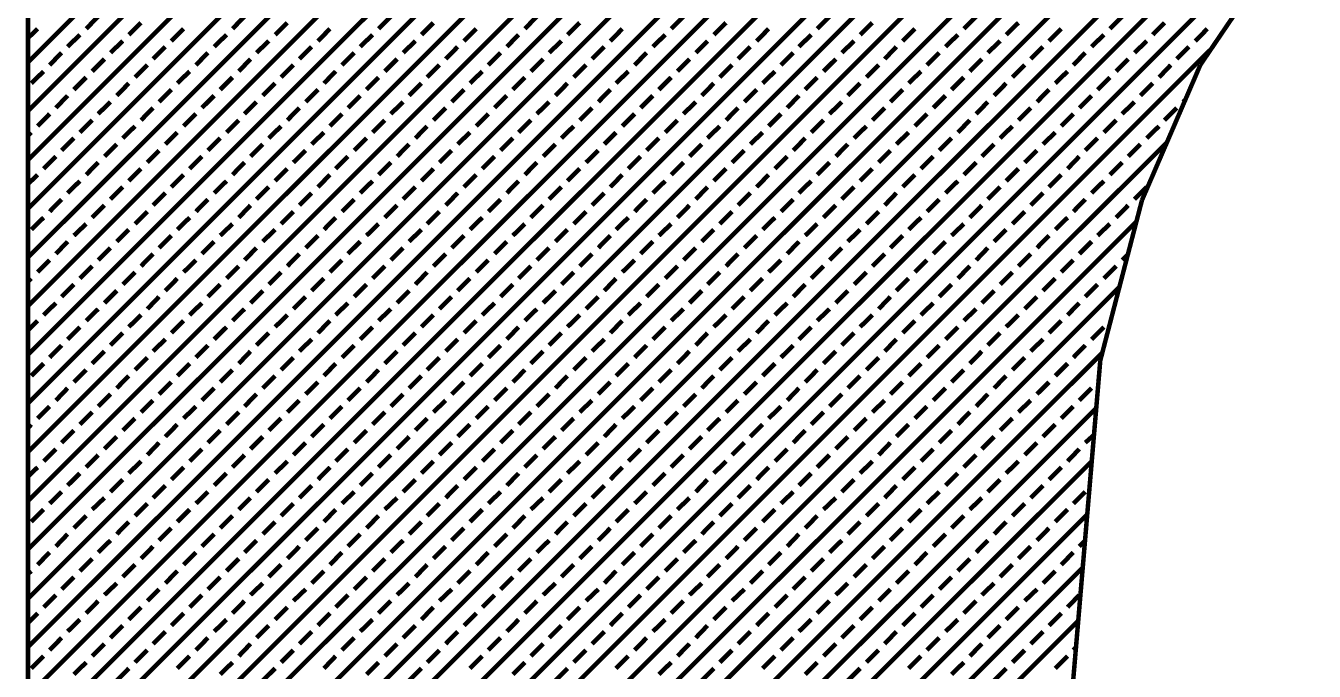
# Model space of a CAD drawing. Extents: x 2 to 176, y -19 to 159.
# Drawn here: x 102.981 to 104.073, y 118.94 to 119.487 of the extents above; entities that cross this region are included whole.
import ezdxf

# ---------------------------------------------------------------- set-up
doc = ezdxf.new("R2010")
doc.units = 0
doc.layers.add('BG_SILKSCREEN_TOP', color=7, linetype='CONTINUOUS')

msp = doc.modelspace()

# ---------------------------------------------------------------- linework, layer by layer
at = {"layer": 'BG_SILKSCREEN_TOP', "const_width": 0.00381}
for points in [[(102.983284, 118.83644), (104.604058, 120.457214)], [(102.983284, 118.795292), (104.645206, 120.45696)], [(102.983284, 118.75389), (104.683814, 120.45442)], [(102.983284, 118.712742), (104.722168, 120.451626)], [(102.983284, 118.877842), (104.557068, 120.451372)], [(102.983284, 118.671086), (104.760522, 120.448324)], [(102.983284, 118.91899), (104.510078, 120.445784)], [(102.983284, 118.629938), (104.79405, 120.440704)], [(102.983284, 118.960392), (104.462834, 120.439942)], [(102.983284, 119.00154), (104.415844, 120.434354)], [(102.983284, 118.589044), (104.827832, 120.433338)], [(102.983284, 119.043196), (104.368854, 120.428512)], [(102.983284, 118.547388), (104.861614, 120.425718)], [(102.983284, 118.50624), (104.894126, 120.417336)], [(102.983284, 119.084344), (104.297988, 120.399048)], [(102.983284, 119.125746), (104.226868, 120.369076)], [(102.983284, 119.455946), (103.726996, 120.199912)], [(102.983284, 119.414798), (103.745538, 120.176798)], [(102.983284, 119.373142), (103.758492, 120.148604)], [(102.983284, 119.331994), (103.769414, 120.11787)], [(102.983284, 119.290592), (103.779828, 120.087136)], [(102.983284, 119.249444), (103.789988, 120.056402)], [(102.983284, 119.208296), (103.800148, 120.024906)], [(102.983284, 119.166894), (103.805228, 119.989092)], [(102.983284, 119.959374), (102.983284, 117.952774)], [(103.976424, 119.453914), (104.039162, 119.54637)], [(103.03256, 119.484394), (103.04272, 119.494808)], [(103.068628, 119.479314), (103.079042, 119.489474)], [(103.156512, 119.484394), (103.166672, 119.494808)], [(103.19258, 119.479314), (103.202994, 119.489474)], [(103.28021, 119.484394), (103.290624, 119.494808)], [(103.316532, 119.479314), (103.326692, 119.489474)], [(103.404162, 119.484394), (103.414322, 119.494808)], [(103.44023, 119.479314), (103.450644, 119.489474)], [(103.528114, 119.484394), (103.538528, 119.494808)], [(103.564182, 119.479314), (103.574596, 119.489474)], [(103.651812, 119.484394), (103.662226, 119.494808)], [(103.688134, 119.479314), (103.698548, 119.489474)], [(103.776018, 119.484394), (103.786432, 119.494808)], [(103.811832, 119.479314), (103.822246, 119.489474)], [(103.899716, 119.484394), (103.91013, 119.494808)], [(103.936038, 119.479314), (103.945944, 119.489474)], [(102.983284, 119.47652), (102.991412, 119.484394)], [(103.016812, 119.469154), (103.027226, 119.479314)], [(103.104696, 119.47398), (103.11511, 119.484394)], [(103.141018, 119.469154), (103.151432, 119.479314)], [(103.228902, 119.47398), (103.239062, 119.484394)], [(103.264716, 119.469154), (103.27513, 119.479314)], [(103.3526, 119.47398), (103.363014, 119.484394)], [(103.388922, 119.469154), (103.398828, 119.479314)], [(103.476552, 119.47398), (103.486712, 119.484394)], [(103.51262, 119.469154), (103.523034, 119.479314)], [(103.600504, 119.47398), (103.610664, 119.484394)], [(103.636318, 119.469154), (103.646732, 119.479314)], [(103.724202, 119.47398), (103.734616, 119.484394)], [(103.760524, 119.469154), (103.770938, 119.479314)], [(103.848154, 119.47398), (103.858568, 119.484394)], [(103.884222, 119.469154), (103.894636, 119.479314)], [(103.972106, 119.47398), (103.982266, 119.484394)], [(103.053134, 119.464074), (103.063548, 119.47398)], [(103.089202, 119.45874), (103.099616, 119.469154)], [(103.176832, 119.464074), (103.187246, 119.47398)], [(103.213154, 119.45874), (103.223568, 119.469154)], [(103.301038, 119.464074), (103.311452, 119.47398)], [(103.337106, 119.45874), (103.347266, 119.469154)], [(103.424736, 119.464074), (103.43515, 119.47398)], [(103.461058, 119.45874), (103.471472, 119.469154)], [(103.548942, 119.464074), (103.558848, 119.47398)], [(103.584756, 119.45874), (103.59517, 119.469154)], [(103.67264, 119.464074), (103.683054, 119.47398)], [(103.708962, 119.45874), (103.718868, 119.469154)], [(103.796338, 119.464074), (103.806752, 119.47398)], [(103.83266, 119.45874), (103.843074, 119.469154)], [(103.920544, 119.464074), (103.930958, 119.47398)], [(103.956358, 119.45874), (103.966772, 119.469154)], [(102.983284, 118.464838), (103.984552, 119.46636)], [(103.001572, 119.45366), (103.011732, 119.464074)], [(103.03764, 119.448326), (103.048054, 119.45874)], [(103.125524, 119.45366), (103.135684, 119.464074)], [(103.161846, 119.448326), (103.171752, 119.45874)], [(103.249222, 119.45366), (103.259636, 119.464074)], [(103.285544, 119.448326), (103.295958, 119.45874)], [(103.373174, 119.45366), (103.383588, 119.464074)], [(103.409242, 119.448326), (103.419656, 119.45874)], [(103.497126, 119.45366), (103.507286, 119.464074)], [(103.533448, 119.448326), (103.543608, 119.45874)], [(103.621078, 119.45366), (103.631492, 119.464074)], [(103.657146, 119.448326), (103.66756, 119.45874)], [(103.744776, 119.45366), (103.75519, 119.464074)], [(103.781098, 119.448326), (103.791258, 119.45874)], [(103.868728, 119.45366), (103.878888, 119.464074)], [(103.90505, 119.448326), (103.91521, 119.45874)], [(102.986078, 119.438166), (102.996492, 119.448326)], [(103.073962, 119.443246), (103.084376, 119.45366)], [(103.109776, 119.438166), (103.12019, 119.448326)], [(103.19766, 119.443246), (103.208074, 119.45366)], [(103.233982, 119.438166), (103.243888, 119.448326)], [(103.321358, 119.443246), (103.331772, 119.45366)], [(103.35768, 119.438166), (103.368094, 119.448326)], [(103.445564, 119.443246), (103.455978, 119.45366)], [(103.481378, 119.438166), (103.491792, 119.448326)], [(103.569262, 119.443246), (103.579676, 119.45366)], [(103.605584, 119.438166), (103.615998, 119.448326)], [(103.693468, 119.443246), (103.703882, 119.45366)], [(103.729282, 119.438166), (103.739696, 119.448326)], [(103.817166, 119.443246), (103.82758, 119.45366)], [(103.853488, 119.438166), (103.863902, 119.448326)], [(103.926894, 119.339106), (103.976424, 119.453914)], [(103.941372, 119.443246), (103.951278, 119.45366)], [(103.022146, 119.432832), (103.03256, 119.443246)], [(103.058468, 119.427752), (103.068628, 119.438166)], [(103.146098, 119.432832), (103.156512, 119.443246)], [(103.182166, 119.427752), (103.19258, 119.438166)], [(103.27005, 119.432832), (103.28021, 119.443246)], [(103.306118, 119.427752), (103.316532, 119.438166)], [(103.394002, 119.432832), (103.404162, 119.443246)], [(103.43007, 119.427752), (103.44023, 119.438166)], [(103.5177, 119.432832), (103.528114, 119.443246)], [(103.554022, 119.427752), (103.564182, 119.438166)], [(103.641652, 119.432832), (103.651812, 119.443246)], [(103.67772, 119.427752), (103.688134, 119.438166)], [(103.765604, 119.432832), (103.776018, 119.443246)], [(103.801672, 119.427752), (103.811832, 119.438166)], [(103.889302, 119.432832), (103.899716, 119.443246)], [(103.925624, 119.427752), (103.936038, 119.438166)], [(103.006906, 119.417338), (103.016812, 119.427752)], [(103.094282, 119.422418), (103.104696, 119.432832)], [(103.130604, 119.417338), (103.141018, 119.427752)], [(103.218488, 119.422418), (103.228902, 119.432832)], [(103.254302, 119.417338), (103.264716, 119.427752)], [(103.342186, 119.422418), (103.3526, 119.432832)], [(103.378508, 119.417338), (103.388922, 119.427752)], [(103.466392, 119.422418), (103.476552, 119.432832)], [(103.502206, 119.417338), (103.51262, 119.427752)], [(103.59009, 119.422418), (103.600504, 119.432832)], [(103.626412, 119.417338), (103.636318, 119.427752)], [(103.713788, 119.422418), (103.724202, 119.432832)], [(103.75011, 119.417338), (103.760524, 119.427752)], [(103.837994, 119.422418), (103.848154, 119.432832)], [(103.873808, 119.417338), (103.884222, 119.427752)], [(103.961692, 119.422418), (103.963978, 119.42445)], [(103.04272, 119.412258), (103.053134, 119.422418)], [(103.079042, 119.406924), (103.089202, 119.417338)], [(103.166672, 119.412258), (103.176832, 119.422418)], [(103.202994, 119.406924), (103.213154, 119.417338)], [(103.290624, 119.412258), (103.301038, 119.422418)], [(103.326692, 119.406924), (103.337106, 119.417338)], [(103.414322, 119.412258), (103.424736, 119.422418)], [(103.450644, 119.406924), (103.461058, 119.417338)], [(103.538528, 119.412258), (103.548942, 119.422418)], [(103.574596, 119.406924), (103.584756, 119.417338)], [(103.662226, 119.412258), (103.67264, 119.422418)], [(103.698548, 119.406924), (103.708962, 119.417338)], [(103.786432, 119.412258), (103.796338, 119.422418)], [(103.822246, 119.406924), (103.83266, 119.417338)], [(103.91013, 119.412258), (103.920544, 119.422418)], [(103.945944, 119.406924), (103.956358, 119.417338)], [(102.991412, 119.401844), (103.001572, 119.412258)], [(103.027226, 119.39651), (103.03764, 119.406924)], [(103.063548, 119.391684), (103.073962, 119.401844)], [(103.11511, 119.401844), (103.125524, 119.412258)], [(103.151432, 119.39651), (103.161846, 119.406924)], [(103.187246, 119.391684), (103.19766, 119.401844)], [(103.239062, 119.401844), (103.249222, 119.412258)], [(103.27513, 119.39651), (103.285544, 119.406924)], [(103.311452, 119.391684), (103.321358, 119.401844)], [(103.363014, 119.401844), (103.373174, 119.412258)], [(103.398828, 119.39651), (103.409242, 119.406924)], [(103.43515, 119.391684), (103.445564, 119.401844)], [(103.486712, 119.401844), (103.497126, 119.412258)], [(103.523034, 119.39651), (103.533448, 119.406924)], [(103.558848, 119.391684), (103.569262, 119.401844)], [(103.610664, 119.401844), (103.621078, 119.412258)], [(103.646732, 119.39651), (103.657146, 119.406924)], [(103.683054, 119.391684), (103.693468, 119.401844)], [(103.734616, 119.401844), (103.744776, 119.412258)], [(103.770938, 119.39651), (103.781098, 119.406924)], [(103.806752, 119.391684), (103.817166, 119.401844)], [(103.858568, 119.401844), (103.868728, 119.412258)], [(103.894636, 119.39651), (103.90505, 119.406924)], [(103.930958, 119.391684), (103.941372, 119.401844)], [(102.983284, 119.39397), (102.986078, 119.39651)], [(103.011732, 119.38127), (103.022146, 119.391684)], [(103.099616, 119.386604), (103.109776, 119.39651)], [(103.135684, 119.38127), (103.146098, 119.391684)], [(103.223568, 119.386604), (103.233982, 119.39651)], [(103.259636, 119.38127), (103.27005, 119.391684)], [(103.347266, 119.386604), (103.35768, 119.39651)], [(103.383588, 119.38127), (103.394002, 119.391684)], [(103.471472, 119.386604), (103.481378, 119.39651)], [(103.507286, 119.38127), (103.5177, 119.391684)], [(103.59517, 119.386604), (103.605584, 119.39651)], [(103.631492, 119.38127), (103.641652, 119.391684)], [(103.718868, 119.386604), (103.729282, 119.39651)], [(103.75519, 119.38127), (103.765604, 119.391684)], [(103.843074, 119.386604), (103.853488, 119.39651)], [(103.878888, 119.38127), (103.889302, 119.391684)], [(102.983284, 118.42369), (103.947976, 119.388128)], [(103.048054, 119.37619), (103.058468, 119.386604)], [(103.084376, 119.37111), (103.094282, 119.38127)], [(103.171752, 119.37619), (103.182166, 119.386604)], [(103.208074, 119.37111), (103.218488, 119.38127)], [(103.295958, 119.37619), (103.306118, 119.386604)], [(103.331772, 119.37111), (103.342186, 119.38127)], [(103.419656, 119.37619), (103.43007, 119.386604)], [(103.455978, 119.37111), (103.466392, 119.38127)], [(103.543608, 119.37619), (103.554022, 119.386604)], [(103.579676, 119.37111), (103.59009, 119.38127)], [(103.66756, 119.37619), (103.67772, 119.386604)], [(103.703882, 119.37111), (103.713788, 119.38127)], [(103.791258, 119.37619), (103.801672, 119.386604)], [(103.82758, 119.37111), (103.837994, 119.38127)], [(103.91521, 119.37619), (103.925624, 119.386604)], [(102.996492, 119.365776), (103.006906, 119.37619)], [(103.03256, 119.360696), (103.04272, 119.37111)], [(103.12019, 119.365776), (103.130604, 119.37619)], [(103.156512, 119.360696), (103.166672, 119.37111)], [(103.243888, 119.365776), (103.254302, 119.37619)], [(103.28021, 119.360696), (103.290624, 119.37111)], [(103.368094, 119.365776), (103.378508, 119.37619)], [(103.404162, 119.360696), (103.414322, 119.37111)], [(103.491792, 119.365776), (103.502206, 119.37619)], [(103.528114, 119.360696), (103.538528, 119.37111)], [(103.615998, 119.365776), (103.626412, 119.37619)], [(103.651812, 119.360696), (103.662226, 119.37111)], [(103.739696, 119.365776), (103.75011, 119.37619)], [(103.776018, 119.360696), (103.786432, 119.37111)], [(103.863902, 119.365776), (103.873808, 119.37619)], [(103.899716, 119.360696), (103.91013, 119.37111)], [(102.983284, 119.352822), (102.991412, 119.360696)], [(103.068628, 119.355362), (103.079042, 119.365776)], [(103.104696, 119.350282), (103.11511, 119.360696)], [(103.19258, 119.355362), (103.202994, 119.365776)], [(103.228902, 119.350282), (103.239062, 119.360696)], [(103.316532, 119.355362), (103.326692, 119.365776)], [(103.3526, 119.350282), (103.363014, 119.360696)], [(103.44023, 119.355362), (103.450644, 119.365776)], [(103.476552, 119.350282), (103.486712, 119.360696)], [(103.564182, 119.355362), (103.574596, 119.365776)], [(103.600504, 119.350282), (103.610664, 119.360696)], [(103.688134, 119.355362), (103.698548, 119.365776)], [(103.724202, 119.350282), (103.734616, 119.360696)], [(103.811832, 119.355362), (103.822246, 119.365776)], [(103.848154, 119.350282), (103.858568, 119.360696)], [(103.016812, 119.345202), (103.027226, 119.355362)], [(103.053134, 119.339868), (103.063548, 119.350282)], [(103.141018, 119.345202), (103.151432, 119.355362)], [(103.176832, 119.339868), (103.187246, 119.350282)], [(103.264716, 119.345202), (103.27513, 119.355362)], [(103.301038, 119.339868), (103.311452, 119.350282)], [(103.388922, 119.345202), (103.398828, 119.355362)], [(103.424736, 119.339868), (103.43515, 119.350282)], [(103.51262, 119.345202), (103.523034, 119.355362)], [(103.548942, 119.339868), (103.558848, 119.350282)], [(103.636318, 119.345202), (103.646732, 119.355362)], [(103.67264, 119.339868), (103.683054, 119.350282)], [(103.760524, 119.345202), (103.770938, 119.355362)], [(103.796338, 119.339868), (103.806752, 119.350282)], [(103.884222, 119.345202), (103.894636, 119.355362)], [(103.920544, 119.339868), (103.930958, 119.350282)], [(103.001572, 119.329454), (103.011732, 119.339868)], [(103.089202, 119.334788), (103.099616, 119.345202)], [(103.125524, 119.329454), (103.135684, 119.339868)], [(103.213154, 119.334788), (103.223568, 119.345202)], [(103.249222, 119.329454), (103.259636, 119.339868)], [(103.337106, 119.334788), (103.347266, 119.345202)], [(103.373174, 119.329454), (103.383588, 119.339868)], [(103.461058, 119.334788), (103.471472, 119.345202)], [(103.497126, 119.329454), (103.507286, 119.339868)], [(103.584756, 119.334788), (103.59517, 119.345202)], [(103.621078, 119.329454), (103.631492, 119.339868)], [(103.708962, 119.334788), (103.718868, 119.345202)], [(103.744776, 119.329454), (103.75519, 119.339868)], [(103.83266, 119.334788), (103.843074, 119.345202)], [(103.868728, 119.329454), (103.878888, 119.339868)], [(103.891588, 119.203216), (103.926894, 119.339106)], [(103.03764, 119.324374), (103.048054, 119.334788)], [(103.073962, 119.31904), (103.084376, 119.329454)], [(103.161846, 119.324374), (103.171752, 119.334788)], [(103.19766, 119.31904), (103.208074, 119.329454)], [(103.285544, 119.324374), (103.295958, 119.334788)], [(103.321358, 119.31904), (103.331772, 119.329454)], [(103.409242, 119.324374), (103.419656, 119.334788)], [(103.445564, 119.31904), (103.455978, 119.329454)], [(103.533448, 119.324374), (103.543608, 119.334788)], [(103.569262, 119.31904), (103.579676, 119.329454)], [(103.657146, 119.324374), (103.66756, 119.334788)], [(103.693468, 119.31904), (103.703882, 119.329454)], [(103.781098, 119.324374), (103.791258, 119.334788)], [(103.817166, 119.31904), (103.82758, 119.329454)], [(103.90505, 119.324374), (103.91521, 119.334788)], [(102.983284, 118.382288), (103.922322, 119.321072)], [(102.986078, 119.314214), (102.996492, 119.324374)], [(103.022146, 119.309134), (103.03256, 119.31904)], [(103.058468, 119.304054), (103.068628, 119.314214)], [(103.109776, 119.314214), (103.12019, 119.324374)], [(103.146098, 119.309134), (103.156512, 119.31904)], [(103.182166, 119.304054), (103.19258, 119.314214)], [(103.233982, 119.314214), (103.243888, 119.324374)], [(103.27005, 119.309134), (103.28021, 119.31904)], [(103.306118, 119.304054), (103.316532, 119.314214)], [(103.35768, 119.314214), (103.368094, 119.324374)], [(103.394002, 119.309134), (103.404162, 119.31904)], [(103.43007, 119.304054), (103.44023, 119.314214)], [(103.481378, 119.314214), (103.491792, 119.324374)], [(103.5177, 119.309134), (103.528114, 119.31904)], [(103.554022, 119.304054), (103.564182, 119.314214)], [(103.605584, 119.314214), (103.615998, 119.324374)], [(103.641652, 119.309134), (103.651812, 119.31904)], [(103.67772, 119.304054), (103.688134, 119.314214)], [(103.729282, 119.314214), (103.739696, 119.324374)], [(103.765604, 119.309134), (103.776018, 119.31904)], [(103.801672, 119.304054), (103.811832, 119.314214)], [(103.853488, 119.314214), (103.863902, 119.324374)], [(103.889302, 119.309134), (103.899716, 119.31904)], [(103.006906, 119.29364), (103.016812, 119.304054)], [(103.094282, 119.29872), (103.104696, 119.309134)], [(103.130604, 119.29364), (103.141018, 119.304054)], [(103.218488, 119.29872), (103.228902, 119.309134)], [(103.254302, 119.29364), (103.264716, 119.304054)], [(103.342186, 119.29872), (103.3526, 119.309134)], [(103.378508, 119.29364), (103.388922, 119.304054)], [(103.466392, 119.29872), (103.476552, 119.309134)], [(103.502206, 119.29364), (103.51262, 119.304054)], [(103.59009, 119.29872), (103.600504, 119.309134)], [(103.626412, 119.29364), (103.636318, 119.304054)], [(103.713788, 119.29872), (103.724202, 119.309134)], [(103.75011, 119.29364), (103.760524, 119.304054)], [(103.837994, 119.29872), (103.848154, 119.309134)], [(103.873808, 119.29364), (103.884222, 119.304054)], [(103.04272, 119.288306), (103.053134, 119.29872)], [(103.079042, 119.283226), (103.089202, 119.29364)], [(103.166672, 119.288306), (103.176832, 119.29872)], [(103.202994, 119.283226), (103.213154, 119.29364)], [(103.290624, 119.288306), (103.301038, 119.29872)], [(103.326692, 119.283226), (103.337106, 119.29364)], [(103.414322, 119.288306), (103.424736, 119.29872)], [(103.450644, 119.283226), (103.461058, 119.29364)], [(103.538528, 119.288306), (103.548942, 119.29872)], [(103.574596, 119.283226), (103.584756, 119.29364)], [(103.662226, 119.288306), (103.67264, 119.29872)], [(103.698548, 119.283226), (103.708962, 119.29364)], [(103.786432, 119.288306), (103.796338, 119.29872)], [(103.822246, 119.283226), (103.83266, 119.29364)], [(103.91013, 119.288306), (103.914956, 119.293132)], [(102.991412, 119.278146), (103.001572, 119.288306)], [(103.027226, 119.272812), (103.03764, 119.283226)], [(103.11511, 119.278146), (103.125524, 119.288306)], [(103.151432, 119.272812), (103.161846, 119.283226)], [(103.239062, 119.278146), (103.249222, 119.288306)], [(103.27513, 119.272812), (103.285544, 119.283226)], [(103.363014, 119.278146), (103.373174, 119.288306)], [(103.398828, 119.272812), (103.409242, 119.283226)], [(103.486712, 119.278146), (103.497126, 119.288306)], [(103.523034, 119.272812), (103.533448, 119.283226)], [(103.610664, 119.278146), (103.621078, 119.288306)], [(103.646732, 119.272812), (103.657146, 119.283226)], [(103.734616, 119.278146), (103.744776, 119.288306)], [(103.770938, 119.272812), (103.781098, 119.283226)], [(103.858568, 119.278146), (103.868728, 119.288306)], [(103.894636, 119.272812), (103.90505, 119.283226)], [(102.983284, 119.270272), (102.986078, 119.272812)], [(103.063548, 119.267732), (103.073962, 119.278146)], [(103.099616, 119.262398), (103.109776, 119.272812)], [(103.187246, 119.267732), (103.19766, 119.278146)], [(103.223568, 119.262398), (103.233982, 119.272812)], [(103.311452, 119.267732), (103.321358, 119.278146)], [(103.347266, 119.262398), (103.35768, 119.272812)], [(103.43515, 119.267732), (103.445564, 119.278146)], [(103.471472, 119.262398), (103.481378, 119.272812)], [(103.558848, 119.267732), (103.569262, 119.278146)], [(103.59517, 119.262398), (103.605584, 119.272812)], [(103.683054, 119.267732), (103.693468, 119.278146)], [(103.718868, 119.262398), (103.729282, 119.272812)], [(103.806752, 119.267732), (103.817166, 119.278146)], [(103.843074, 119.262398), (103.853488, 119.272812)], [(102.983284, 118.34114), (103.90759, 119.265446)], [(103.011732, 119.257318), (103.022146, 119.267732)], [(103.048054, 119.251984), (103.058468, 119.262398)], [(103.135684, 119.257318), (103.146098, 119.267732)], [(103.171752, 119.251984), (103.182166, 119.262398)], [(103.259636, 119.257318), (103.27005, 119.267732)], [(103.295958, 119.251984), (103.306118, 119.262398)], [(103.383588, 119.257318), (103.394002, 119.267732)], [(103.419656, 119.251984), (103.43007, 119.262398)], [(103.507286, 119.257318), (103.5177, 119.267732)], [(103.543608, 119.251984), (103.554022, 119.262398)], [(103.631492, 119.257318), (103.641652, 119.267732)], [(103.66756, 119.251984), (103.67772, 119.262398)], [(103.75519, 119.257318), (103.765604, 119.267732)], [(103.791258, 119.251984), (103.801672, 119.262398)], [(103.878888, 119.257318), (103.889302, 119.267732)], [(102.996492, 119.241824), (103.006906, 119.251984)], [(103.084376, 119.246904), (103.094282, 119.257318)], [(103.12019, 119.241824), (103.130604, 119.251984)], [(103.208074, 119.246904), (103.218488, 119.257318)], [(103.243888, 119.241824), (103.254302, 119.251984)], [(103.331772, 119.246904), (103.342186, 119.257318)], [(103.368094, 119.241824), (103.378508, 119.251984)], [(103.455978, 119.246904), (103.466392, 119.257318)], [(103.491792, 119.241824), (103.502206, 119.251984)], [(103.579676, 119.246904), (103.59009, 119.257318)], [(103.615998, 119.241824), (103.626412, 119.251984)], [(103.703882, 119.246904), (103.713788, 119.257318)], [(103.739696, 119.241824), (103.75011, 119.251984)], [(103.82758, 119.246904), (103.837994, 119.257318)], [(103.863902, 119.241824), (103.873808, 119.251984)], [(103.03256, 119.236998), (103.04272, 119.246904)], [(103.068628, 119.231664), (103.079042, 119.241824)], [(103.156512, 119.236998), (103.166672, 119.246904)], [(103.19258, 119.231664), (103.202994, 119.241824)], [(103.28021, 119.236998), (103.290624, 119.246904)], [(103.316532, 119.231664), (103.326692, 119.241824)], [(103.404162, 119.236998), (103.414322, 119.246904)], [(103.44023, 119.231664), (103.450644, 119.241824)], [(103.528114, 119.236998), (103.538528, 119.246904)], [(103.564182, 119.231664), (103.574596, 119.241824)], [(103.651812, 119.236998), (103.662226, 119.246904)], [(103.688134, 119.231664), (103.698548, 119.241824)], [(103.776018, 119.236998), (103.786432, 119.246904)], [(103.811832, 119.231664), (103.822246, 119.241824)], [(102.983284, 119.22887), (102.991412, 119.236998)], [(103.016812, 119.22125), (103.027226, 119.231664)], [(103.104696, 119.226584), (103.11511, 119.236998)], [(103.141018, 119.22125), (103.151432, 119.231664)], [(103.228902, 119.226584), (103.239062, 119.236998)], [(103.264716, 119.22125), (103.27513, 119.231664)], [(103.3526, 119.226584), (103.363014, 119.236998)], [(103.388922, 119.22125), (103.398828, 119.231664)], [(103.476552, 119.226584), (103.486712, 119.236998)], [(103.51262, 119.22125), (103.523034, 119.231664)], [(103.600504, 119.226584), (103.610664, 119.236998)], [(103.636318, 119.22125), (103.646732, 119.231664)], [(103.724202, 119.226584), (103.734616, 119.236998)], [(103.760524, 119.22125), (103.770938, 119.231664)], [(103.848154, 119.226584), (103.858568, 119.236998)], [(103.884222, 119.22125), (103.894636, 119.231664)], [(103.001572, 119.205756), (103.011732, 119.21617)], [(103.053134, 119.21617), (103.063548, 119.226584)], [(103.089202, 119.21109), (103.099616, 119.22125)], [(103.125524, 119.205756), (103.135684, 119.21617)], [(103.176832, 119.21617), (103.187246, 119.226584)], [(103.213154, 119.21109), (103.223568, 119.22125)], [(103.249222, 119.205756), (103.259636, 119.21617)], [(103.301038, 119.21617), (103.311452, 119.226584)], [(103.337106, 119.21109), (103.347266, 119.22125)], [(103.373174, 119.205756), (103.383588, 119.21617)], [(103.424736, 119.21617), (103.43515, 119.226584)], [(103.461058, 119.21109), (103.471472, 119.22125)], [(103.497126, 119.205756), (103.507286, 119.21617)], [(103.548942, 119.21617), (103.558848, 119.226584)], [(103.584756, 119.21109), (103.59517, 119.22125)], [(103.621078, 119.205756), (103.631492, 119.21617)], [(103.67264, 119.21617), (103.683054, 119.226584)], [(103.708962, 119.21109), (103.718868, 119.22125)], [(103.744776, 119.205756), (103.75519, 119.21617)], [(103.796338, 119.21617), (103.806752, 119.226584)], [(103.83266, 119.21109), (103.843074, 119.22125)], [(103.868728, 119.205756), (103.878888, 119.21617)], [(102.983284, 118.299484), (103.893112, 119.209566)], [(103.03764, 119.200676), (103.048054, 119.21109)], [(103.073962, 119.195342), (103.084376, 119.205756)], [(103.161846, 119.200676), (103.171752, 119.21109)], [(103.19766, 119.195342), (103.208074, 119.205756)], [(103.285544, 119.200676), (103.295958, 119.21109)], [(103.321358, 119.195342), (103.331772, 119.205756)], [(103.409242, 119.200676), (103.419656, 119.21109)], [(103.445564, 119.195342), (103.455978, 119.205756)], [(103.533448, 119.200676), (103.543608, 119.21109)], [(103.569262, 119.195342), (103.579676, 119.205756)], [(103.657146, 119.200676), (103.66756, 119.21109)], [(103.693468, 119.195342), (103.703882, 119.205756)], [(103.781098, 119.200676), (103.791258, 119.21109)], [(103.817166, 119.195342), (103.82758, 119.205756)], [(102.986078, 119.190262), (102.996492, 119.200676)], [(103.022146, 119.184928), (103.03256, 119.195342)], [(103.109776, 119.190262), (103.12019, 119.200676)], [(103.146098, 119.184928), (103.156512, 119.195342)], [(103.233982, 119.190262), (103.243888, 119.200676)], [(103.27005, 119.184928), (103.28021, 119.195342)], [(103.35768, 119.190262), (103.368094, 119.200676)], [(103.394002, 119.184928), (103.404162, 119.195342)], [(103.481378, 119.190262), (103.491792, 119.200676)], [(103.5177, 119.184928), (103.528114, 119.195342)], [(103.605584, 119.190262), (103.615998, 119.200676)], [(103.641652, 119.184928), (103.651812, 119.195342)], [(103.729282, 119.190262), (103.739696, 119.200676)], [(103.765604, 119.184928), (103.776018, 119.195342)], [(103.853488, 119.190262), (103.863902, 119.200676)], [(103.86314, 118.867428), (103.891588, 119.203216)], [(103.058468, 119.179848), (103.068628, 119.190262)], [(103.094282, 119.174768), (103.104696, 119.184928)], [(103.182166, 119.179848), (103.19258, 119.190262)], [(103.218488, 119.174768), (103.228902, 119.184928)], [(103.306118, 119.179848), (103.316532, 119.190262)], [(103.342186, 119.174768), (103.3526, 119.184928)], [(103.43007, 119.179848), (103.44023, 119.190262)], [(103.466392, 119.174768), (103.476552, 119.184928)], [(103.554022, 119.179848), (103.564182, 119.190262)], [(103.59009, 119.174768), (103.600504, 119.184928)], [(103.67772, 119.179848), (103.688134, 119.190262)], [(103.713788, 119.174768), (103.724202, 119.184928)], [(103.801672, 119.179848), (103.811832, 119.190262)], [(103.837994, 119.174768), (103.848154, 119.184928)], [(103.889302, 119.184928), (103.890064, 119.18569)], [(103.006906, 119.169434), (103.016812, 119.179848)], [(103.04272, 119.164354), (103.053134, 119.174768)], [(103.130604, 119.169434), (103.141018, 119.179848)], [(103.166672, 119.164354), (103.176832, 119.174768)], [(103.254302, 119.169434), (103.264716, 119.179848)], [(103.290624, 119.164354), (103.301038, 119.174768)], [(103.378508, 119.169434), (103.388922, 119.179848)], [(103.414322, 119.164354), (103.424736, 119.174768)], [(103.502206, 119.169434), (103.51262, 119.179848)], [(103.538528, 119.164354), (103.548942, 119.174768)], [(103.626412, 119.169434), (103.636318, 119.179848)], [(103.662226, 119.164354), (103.67264, 119.174768)], [(103.75011, 119.169434), (103.760524, 119.179848)], [(103.786432, 119.164354), (103.796338, 119.174768)], [(103.873808, 119.169434), (103.884222, 119.179848)], [(102.983284, 118.258336), (103.888286, 119.163084)], [(102.991412, 119.154194), (103.001572, 119.164354)], [(103.079042, 119.159528), (103.089202, 119.169434)], [(103.11511, 119.154194), (103.125524, 119.164354)], [(103.202994, 119.159528), (103.213154, 119.169434)], [(103.239062, 119.154194), (103.249222, 119.164354)], [(103.326692, 119.159528), (103.337106, 119.169434)], [(103.363014, 119.154194), (103.373174, 119.164354)], [(103.450644, 119.159528), (103.461058, 119.169434)], [(103.486712, 119.154194), (103.497126, 119.164354)], [(103.574596, 119.159528), (103.584756, 119.169434)], [(103.610664, 119.154194), (103.621078, 119.164354)], [(103.698548, 119.159528), (103.708962, 119.169434)], [(103.734616, 119.154194), (103.744776, 119.164354)], [(103.822246, 119.159528), (103.83266, 119.169434)], [(103.858568, 119.154194), (103.868728, 119.164354)], [(103.027226, 119.149114), (103.03764, 119.159528)], [(103.063548, 119.144034), (103.073962, 119.154194)], [(103.151432, 119.149114), (103.161846, 119.159528)], [(103.187246, 119.144034), (103.19766, 119.154194)], [(103.27513, 119.149114), (103.285544, 119.159528)], [(103.311452, 119.144034), (103.321358, 119.154194)], [(103.398828, 119.149114), (103.409242, 119.159528)], [(103.43515, 119.144034), (103.445564, 119.154194)], [(103.523034, 119.149114), (103.533448, 119.159528)], [(103.558848, 119.144034), (103.569262, 119.154194)], [(103.646732, 119.149114), (103.657146, 119.159528)], [(103.683054, 119.144034), (103.693468, 119.154194)], [(103.770938, 119.149114), (103.781098, 119.159528)], [(103.806752, 119.144034), (103.817166, 119.154194)], [(102.983284, 119.146066), (102.986078, 119.149114)], [(103.011732, 119.13362), (103.022146, 119.144034)], [(103.099616, 119.1387), (103.109776, 119.149114)], [(103.135684, 119.13362), (103.146098, 119.144034)], [(103.223568, 119.1387), (103.233982, 119.149114)], [(103.259636, 119.13362), (103.27005, 119.144034)], [(103.347266, 119.1387), (103.35768, 119.149114)], [(103.383588, 119.13362), (103.394002, 119.144034)], [(103.471472, 119.1387), (103.481378, 119.149114)], [(103.507286, 119.13362), (103.5177, 119.144034)], [(103.59517, 119.1387), (103.605584, 119.149114)], [(103.631492, 119.13362), (103.641652, 119.144034)], [(103.718868, 119.1387), (103.729282, 119.149114)], [(103.75519, 119.13362), (103.765604, 119.144034)], [(103.843074, 119.1387), (103.853488, 119.149114)], [(103.878888, 119.13362), (103.886508, 119.140478)], [(103.048054, 119.128286), (103.058468, 119.1387)], [(103.084376, 119.123206), (103.094282, 119.13362)], [(103.171752, 119.128286), (103.182166, 119.1387)], [(103.208074, 119.123206), (103.218488, 119.13362)], [(103.295958, 119.128286), (103.306118, 119.1387)], [(103.331772, 119.123206), (103.342186, 119.13362)], [(103.419656, 119.128286), (103.43007, 119.1387)], [(103.455978, 119.123206), (103.466392, 119.13362)], [(103.543608, 119.128286), (103.554022, 119.1387)], [(103.579676, 119.123206), (103.59009, 119.13362)], [(103.66756, 119.128286), (103.67772, 119.1387)], [(103.703882, 119.123206), (103.713788, 119.13362)], [(103.791258, 119.128286), (103.801672, 119.1387)], [(103.82758, 119.123206), (103.837994, 119.13362)], [(102.983284, 118.216934), (103.884222, 119.117872)], [(102.996492, 119.117872), (103.006906, 119.128286)], [(103.03256, 119.112792), (103.04272, 119.123206)], [(103.068628, 119.107712), (103.079042, 119.117872)], [(103.12019, 119.117872), (103.130604, 119.128286)], [(103.156512, 119.112792), (103.166672, 119.123206)], [(103.19258, 119.107712), (103.202994, 119.117872)], [(103.243888, 119.117872), (103.254302, 119.128286)], [(103.28021, 119.112792), (103.290624, 119.123206)], [(103.316532, 119.107712), (103.326692, 119.117872)], [(103.368094, 119.117872), (103.378508, 119.128286)], [(103.404162, 119.112792), (103.414322, 119.123206)], [(103.44023, 119.107712), (103.450644, 119.117872)], [(103.491792, 119.117872), (103.502206, 119.128286)], [(103.528114, 119.112792), (103.538528, 119.123206)], [(103.564182, 119.107712), (103.574596, 119.117872)], [(103.615998, 119.117872), (103.626412, 119.128286)], [(103.651812, 119.112792), (103.662226, 119.123206)], [(103.688134, 119.107712), (103.698548, 119.117872)], [(103.739696, 119.117872), (103.75011, 119.128286)], [(103.776018, 119.112792), (103.786432, 119.123206)], [(103.811832, 119.107712), (103.822246, 119.117872)], [(103.863902, 119.117872), (103.873808, 119.128286)], [(102.983284, 119.104918), (102.991412, 119.112792)], [(103.016812, 119.097298), (103.027226, 119.107712)], [(103.104696, 119.102378), (103.11511, 119.112792)], [(103.141018, 119.097298), (103.151432, 119.107712)], [(103.228902, 119.102378), (103.239062, 119.112792)], [(103.264716, 119.097298), (103.27513, 119.107712)], [(103.3526, 119.102378), (103.363014, 119.112792)], [(103.388922, 119.097298), (103.398828, 119.107712)], [(103.476552, 119.102378), (103.486712, 119.112792)], [(103.51262, 119.097298), (103.523034, 119.107712)], [(103.600504, 119.102378), (103.610664, 119.112792)], [(103.636318, 119.097298), (103.646732, 119.107712)], [(103.724202, 119.102378), (103.734616, 119.112792)], [(103.760524, 119.097298), (103.770938, 119.107712)], [(103.848154, 119.102378), (103.858568, 119.112792)], [(103.053134, 119.091964), (103.063548, 119.102378)], [(103.089202, 119.086884), (103.099616, 119.097298)], [(103.176832, 119.091964), (103.187246, 119.102378)], [(103.213154, 119.086884), (103.223568, 119.097298)], [(103.301038, 119.091964), (103.311452, 119.102378)], [(103.337106, 119.086884), (103.347266, 119.097298)], [(103.424736, 119.091964), (103.43515, 119.102378)], [(103.461058, 119.086884), (103.471472, 119.097298)], [(103.548942, 119.091964), (103.558848, 119.102378)], [(103.584756, 119.086884), (103.59517, 119.097298)], [(103.67264, 119.091964), (103.683054, 119.102378)], [(103.708962, 119.086884), (103.718868, 119.097298)], [(103.796338, 119.091964), (103.806752, 119.102378)], [(103.83266, 119.086884), (103.843074, 119.097298)], [(103.001572, 119.082058), (103.011732, 119.091964)], [(103.03764, 119.076978), (103.048054, 119.086884)], [(103.125524, 119.082058), (103.135684, 119.091964)], [(103.161846, 119.076978), (103.171752, 119.086884)], [(103.249222, 119.082058), (103.259636, 119.091964)], [(103.285544, 119.076978), (103.295958, 119.086884)], [(103.373174, 119.082058), (103.383588, 119.091964)], [(103.409242, 119.076978), (103.419656, 119.086884)], [(103.497126, 119.082058), (103.507286, 119.091964)], [(103.533448, 119.076978), (103.543608, 119.086884)], [(103.621078, 119.082058), (103.631492, 119.091964)], [(103.657146, 119.076978), (103.66756, 119.086884)], [(103.744776, 119.082058), (103.75519, 119.091964)], [(103.781098, 119.076978), (103.791258, 119.086884)], [(103.868728, 119.082058), (103.878888, 119.091964)], [(102.986078, 119.066564), (102.996492, 119.076978)], [(103.073962, 119.071644), (103.084376, 119.082058)], [(103.109776, 119.066564), (103.12019, 119.076978)], [(103.19766, 119.071644), (103.208074, 119.082058)], [(103.233982, 119.066564), (103.243888, 119.076978)], [(103.321358, 119.071644), (103.331772, 119.082058)], [(103.35768, 119.066564), (103.368094, 119.076978)], [(103.445564, 119.071644), (103.455978, 119.082058)], [(103.481378, 119.066564), (103.491792, 119.076978)], [(103.569262, 119.071644), (103.579676, 119.082058)], [(103.605584, 119.066564), (103.615998, 119.076978)], [(103.693468, 119.071644), (103.703882, 119.082058)], [(103.729282, 119.066564), (103.739696, 119.076978)], [(103.817166, 119.071644), (103.82758, 119.082058)], [(103.853488, 119.066564), (103.863902, 119.076978)], [(102.983284, 118.175786), (103.880412, 119.07266)], [(103.022146, 119.06123), (103.03256, 119.071644)], [(103.058468, 119.05615), (103.068628, 119.066564)], [(103.146098, 119.06123), (103.156512, 119.071644)], [(103.182166, 119.05615), (103.19258, 119.066564)], [(103.27005, 119.06123), (103.28021, 119.071644)], [(103.306118, 119.05615), (103.316532, 119.066564)], [(103.394002, 119.06123), (103.404162, 119.071644)], [(103.43007, 119.05615), (103.44023, 119.066564)], [(103.5177, 119.06123), (103.528114, 119.071644)], [(103.554022, 119.05615), (103.564182, 119.066564)], [(103.641652, 119.06123), (103.651812, 119.071644)], [(103.67772, 119.05615), (103.688134, 119.066564)], [(103.765604, 119.06123), (103.776018, 119.071644)], [(103.801672, 119.05615), (103.811832, 119.066564)], [(103.006906, 119.045736), (103.016812, 119.05615)], [(103.094282, 119.050816), (103.104696, 119.06123)], [(103.130604, 119.045736), (103.141018, 119.05615)], [(103.218488, 119.050816), (103.228902, 119.06123)], [(103.254302, 119.045736), (103.264716, 119.05615)], [(103.342186, 119.050816), (103.3526, 119.06123)], [(103.378508, 119.045736), (103.388922, 119.05615)], [(103.466392, 119.050816), (103.476552, 119.06123)], [(103.502206, 119.045736), (103.51262, 119.05615)], [(103.59009, 119.050816), (103.600504, 119.06123)], [(103.626412, 119.045736), (103.636318, 119.05615)], [(103.713788, 119.050816), (103.724202, 119.06123)], [(103.75011, 119.045736), (103.760524, 119.05615)], [(103.837994, 119.050816), (103.848154, 119.06123)], [(103.04272, 119.040656), (103.053134, 119.050816)], [(103.079042, 119.035322), (103.089202, 119.045736)], [(103.166672, 119.040656), (103.176832, 119.050816)], [(103.202994, 119.035322), (103.213154, 119.045736)], [(103.290624, 119.040656), (103.301038, 119.050816)], [(103.326692, 119.035322), (103.337106, 119.045736)], [(103.414322, 119.040656), (103.424736, 119.050816)], [(103.450644, 119.035322), (103.461058, 119.045736)], [(103.538528, 119.040656), (103.548942, 119.050816)], [(103.574596, 119.035322), (103.584756, 119.045736)], [(103.662226, 119.040656), (103.67264, 119.050816)], [(103.698548, 119.035322), (103.708962, 119.045736)], [(103.786432, 119.040656), (103.796338, 119.050816)], [(103.822246, 119.035322), (103.83266, 119.045736)], [(103.873808, 119.045736), (103.878634, 119.050562)], [(102.991412, 119.030242), (103.001572, 119.040656)], [(103.027226, 119.024908), (103.03764, 119.035322)], [(103.11511, 119.030242), (103.125524, 119.040656)], [(103.151432, 119.024908), (103.161846, 119.035322)], [(103.239062, 119.030242), (103.249222, 119.040656)], [(103.27513, 119.024908), (103.285544, 119.035322)], [(103.363014, 119.030242), (103.373174, 119.040656)], [(103.398828, 119.024908), (103.409242, 119.035322)], [(103.486712, 119.030242), (103.497126, 119.040656)], [(103.523034, 119.024908), (103.533448, 119.035322)], [(103.610664, 119.030242), (103.621078, 119.040656)], [(103.646732, 119.024908), (103.657146, 119.035322)], [(103.734616, 119.030242), (103.744776, 119.040656)], [(103.770938, 119.024908), (103.781098, 119.035322)], [(103.858568, 119.030242), (103.868728, 119.040656)], [(102.983284, 118.134384), (103.876856, 119.027956)], [(102.983284, 119.022368), (102.986078, 119.024908)], [(103.011732, 119.009414), (103.022146, 119.019828)], [(103.063548, 119.019828), (103.073962, 119.030242)], [(103.099616, 119.014494), (103.109776, 119.024908)], [(103.135684, 119.009414), (103.146098, 119.019828)], [(103.187246, 119.019828), (103.19766, 119.030242)], [(103.223568, 119.014494), (103.233982, 119.024908)], [(103.259636, 119.009414), (103.27005, 119.019828)], [(103.311452, 119.019828), (103.321358, 119.030242)], [(103.347266, 119.014494), (103.35768, 119.024908)], [(103.383588, 119.009414), (103.394002, 119.019828)], [(103.43515, 119.019828), (103.445564, 119.030242)], [(103.471472, 119.014494), (103.481378, 119.024908)], [(103.507286, 119.009414), (103.5177, 119.019828)], [(103.558848, 119.019828), (103.569262, 119.030242)], [(103.59517, 119.014494), (103.605584, 119.024908)], [(103.631492, 119.009414), (103.641652, 119.019828)], [(103.683054, 119.019828), (103.693468, 119.030242)], [(103.718868, 119.014494), (103.729282, 119.024908)], [(103.75519, 119.009414), (103.765604, 119.019828)], [(103.806752, 119.019828), (103.817166, 119.030242)], [(103.843074, 119.014494), (103.853488, 119.024908)], [(103.048054, 119.004588), (103.058468, 119.014494)], [(103.084376, 118.999508), (103.094282, 119.009414)], [(103.171752, 119.004588), (103.182166, 119.014494)], [(103.208074, 118.999508), (103.218488, 119.009414)], [(103.295958, 119.004588), (103.306118, 119.014494)], [(103.331772, 118.999508), (103.342186, 119.009414)], [(103.419656, 119.004588), (103.43007, 119.014494)], [(103.455978, 118.999508), (103.466392, 119.009414)], [(103.543608, 119.004588), (103.554022, 119.014494)], [(103.579676, 118.999508), (103.59009, 119.009414)], [(103.66756, 119.004588), (103.67772, 119.014494)], [(103.703882, 118.999508), (103.713788, 119.009414)], [(103.791258, 119.004588), (103.801672, 119.014494)], [(103.82758, 118.999508), (103.837994, 119.009414)], [(102.996492, 118.994174), (103.006906, 119.004588)], [(103.03256, 118.989094), (103.04272, 118.999508)], [(103.12019, 118.994174), (103.130604, 119.004588)], [(103.156512, 118.989094), (103.166672, 118.999508)], [(103.243888, 118.994174), (103.254302, 119.004588)], [(103.28021, 118.989094), (103.290624, 118.999508)], [(103.368094, 118.994174), (103.378508, 119.004588)], [(103.404162, 118.989094), (103.414322, 118.999508)], [(103.491792, 118.994174), (103.502206, 119.004588)], [(103.528114, 118.989094), (103.538528, 118.999508)], [(103.615998, 118.994174), (103.626412, 119.004588)], [(103.651812, 118.989094), (103.662226, 118.999508)], [(103.739696, 118.994174), (103.75011, 119.004588)], [(103.776018, 118.989094), (103.786432, 118.999508)], [(103.863902, 118.994174), (103.873808, 119.004588)], [(102.983284, 118.980966), (102.991412, 118.989094)], [(103.068628, 118.98376), (103.079042, 118.994174)], [(103.104696, 118.97868), (103.11511, 118.989094)], [(103.19258, 118.98376), (103.202994, 118.994174)], [(103.228902, 118.97868), (103.239062, 118.989094)], [(103.316532, 118.98376), (103.326692, 118.994174)], [(103.3526, 118.97868), (103.363014, 118.989094)], [(103.44023, 118.98376), (103.450644, 118.994174)], [(103.476552, 118.97868), (103.486712, 118.989094)], [(103.564182, 118.98376), (103.574596, 118.994174)], [(103.600504, 118.97868), (103.610664, 118.989094)], [(103.688134, 118.98376), (103.698548, 118.994174)], [(103.724202, 118.97868), (103.734616, 118.989094)], [(103.811832, 118.98376), (103.822246, 118.994174)], [(103.848154, 118.97868), (103.858568, 118.989094)], [(102.983284, 118.093236), (103.873046, 118.982744)], [(103.016812, 118.9736), (103.027226, 118.98376)], [(103.053134, 118.968266), (103.063548, 118.97868)], [(103.141018, 118.9736), (103.151432, 118.98376)], [(103.176832, 118.968266), (103.187246, 118.97868)], [(103.264716, 118.9736), (103.27513, 118.98376)], [(103.301038, 118.968266), (103.311452, 118.97868)], [(103.388922, 118.9736), (103.398828, 118.98376)], [(103.424736, 118.968266), (103.43515, 118.97868)], [(103.51262, 118.9736), (103.523034, 118.98376)], [(103.548942, 118.968266), (103.558848, 118.97868)], [(103.636318, 118.9736), (103.646732, 118.98376)], [(103.67264, 118.968266), (103.683054, 118.97868)], [(103.760524, 118.9736), (103.770938, 118.98376)], [(103.796338, 118.968266), (103.806752, 118.97868)], [(103.001572, 118.957852), (103.011732, 118.968266)], [(103.089202, 118.963186), (103.099616, 118.9736)], [(103.125524, 118.957852), (103.135684, 118.968266)], [(103.213154, 118.963186), (103.223568, 118.9736)], [(103.249222, 118.957852), (103.259636, 118.968266)], [(103.337106, 118.963186), (103.347266, 118.9736)], [(103.373174, 118.957852), (103.383588, 118.968266)], [(103.461058, 118.963186), (103.471472, 118.9736)], [(103.497126, 118.957852), (103.507286, 118.968266)], [(103.584756, 118.963186), (103.59517, 118.9736)], [(103.621078, 118.957852), (103.631492, 118.968266)], [(103.708962, 118.963186), (103.718868, 118.9736)], [(103.744776, 118.957852), (103.75519, 118.968266)], [(103.83266, 118.963186), (103.843074, 118.9736)], [(103.03764, 118.952772), (103.048054, 118.963186)], [(103.073962, 118.947438), (103.084376, 118.957852)], [(103.161846, 118.952772), (103.171752, 118.963186)], [(103.19766, 118.947438), (103.208074, 118.957852)], [(103.285544, 118.952772), (103.295958, 118.963186)], [(103.321358, 118.947438), (103.331772, 118.957852)], [(103.409242, 118.952772), (103.419656, 118.963186)], [(103.445564, 118.947438), (103.455978, 118.957852)], [(103.533448, 118.952772), (103.543608, 118.963186)], [(103.569262, 118.947438), (103.579676, 118.957852)], [(103.657146, 118.952772), (103.66756, 118.963186)], [(103.693468, 118.947438), (103.703882, 118.957852)], [(103.781098, 118.952772), (103.791258, 118.963186)], [(103.817166, 118.947438), (103.82758, 118.957852)], [(103.868728, 118.957852), (103.87076, 118.960138)], [(102.986078, 118.942358), (102.996492, 118.952772)], [(103.022146, 118.937278), (103.03256, 118.947438)], [(103.109776, 118.942358), (103.12019, 118.952772)], [(103.146098, 118.937278), (103.156512, 118.947438)], [(103.233982, 118.942358), (103.243888, 118.952772)], [(103.27005, 118.937278), (103.28021, 118.947438)], [(103.35768, 118.942358), (103.368094, 118.952772)], [(103.394002, 118.937278), (103.404162, 118.947438)], [(103.481378, 118.942358), (103.491792, 118.952772)], [(103.5177, 118.937278), (103.528114, 118.947438)], [(103.605584, 118.942358), (103.615998, 118.952772)], [(103.641652, 118.937278), (103.651812, 118.947438)], [(103.729282, 118.942358), (103.739696, 118.952772)], [(103.765604, 118.937278), (103.776018, 118.947438)], [(103.853488, 118.942358), (103.863902, 118.952772)], [(103.058468, 118.931944), (103.068628, 118.942358)], [(103.182166, 118.931944), (103.19258, 118.942358)], [(103.306118, 118.931944), (103.316532, 118.942358)], [(103.43007, 118.931944), (103.44023, 118.942358)], [(103.554022, 118.931944), (103.564182, 118.942358)], [(103.67772, 118.931944), (103.688134, 118.942358)], [(103.801672, 118.931944), (103.811832, 118.942358)]]:
    msp.add_lwpolyline(points, dxfattribs=at)

doc.saveas('drawing.dxf')
